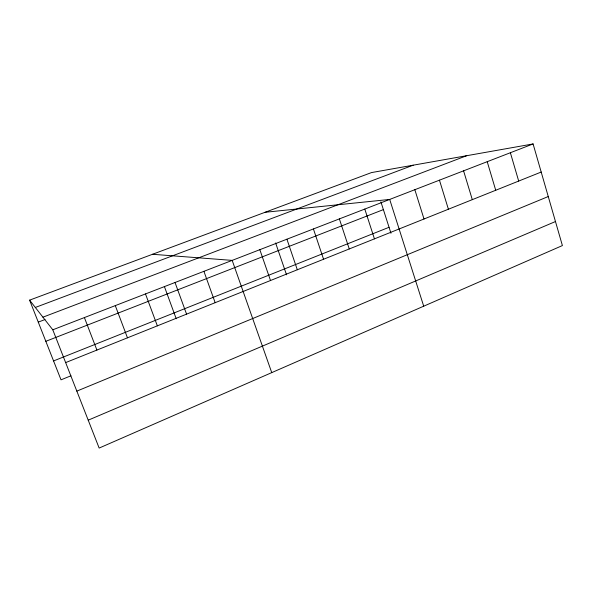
<?xml version="1.0" encoding="UTF-8"?>
<svg xmlns="http://www.w3.org/2000/svg" width="592" height="592" viewBox="0 0 592 592"><rect width="100%" height="100%" fill="white"/><g stroke="black" fill="none" stroke-linecap="round" stroke-linejoin="round"><path stroke-width="0.89" d="M88.215 420.172L555.466 221.534M76.827 391.12L548.259 196.537M70.959 375.794L61.02 379.835L29.6 300.144L371.517 172.575L533.089 143.937L562.4 245.569L99.153 448.063L52.792 329.803L29.6 300.144M65.645 362.6L541.199 172.043M53.569 360.935L389.048 227.291M45.828 341.31L383.387 209.612M52.792 329.803L533.089 143.937M38.265 322.122L45.022 319.539M42.92 317.186L466.688 155.703M35.32 307.463L413.209 165.183M265.09 212.284L389.699 199.43L423.709 306.19M152.544 254.279L232.182 260.384L271.743 372.62M84.397 317.571L96.91 350.072M115.292 305.62L127.472 337.825M145.491 293.928L157.354 325.852M164.347 286.41L176.216 318.733M175.032 282.502L186.576 314.137M203.914 271.321L215.162 302.682M259.836 249.683L270.514 280.504M275.62 242.964L286.535 274.806M286.913 239.205L297.317 269.767M313.42 228.949L323.565 259.244M339.371 218.907L349.265 248.951M364.798 209.065L374.44 238.857M380.893 201.835L390.964 233.255M414.837 189.699L424.013 218.996M439.456 180.175L448.403 209.22M463.58 170.836L472.305 199.645M487.216 161.69L495.726 190.261M510.378 152.729L518.688 181.063"/></g></svg>
